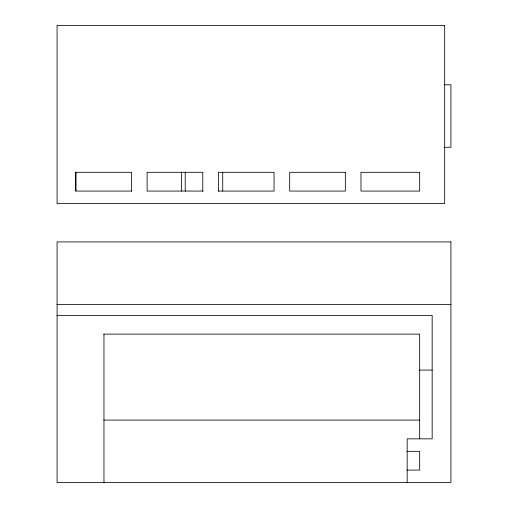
<?xml version="1.0" encoding="UTF-8"?>
<svg xmlns="http://www.w3.org/2000/svg" width="508" height="508" viewBox="0 0 508 508"><rect width="100%" height="100%" fill="white"/><g stroke="black" fill="none" stroke-linecap="round" stroke-linejoin="round"><path stroke-width="0.76" d="M444.583 84.792L450.92 84.792L450.92 147.301L444.583 147.301M75.819 172.136L75.832 191.065L131.75 191.065M203.206 191.065L147.117 191.065L147.117 172.307L202.775 172.307L202.775 191.065M218.053 191.065L274.053 191.065L274.053 172.307L218.402 172.307L218.402 191.065M57.08 304.432L450.92 304.432M57.08 315.373L432.168 315.373L432.168 438.842L407.162 438.842L407.162 482.6M103.651 334.131L419.665 334.131L419.665 438.842M419.665 370.072L432.168 370.072M103.81 420.084L419.665 420.084M406.971 451.345L419.665 451.345L419.665 470.097L406.971 470.097M222.726 172.136L222.745 191.065M185.217 172.136L185.236 191.065M181.464 172.136L181.483 191.065M131.489 191.065L131.489 172.307L75.832 172.307L75.832 191.065M103.962 334.131L103.962 482.6M444.671 25.4L57.08 25.4L57.08 203.568L444.671 203.568L444.671 25.4M345.338 172.307L289.687 172.307L289.687 191.065L345.338 191.065L345.338 172.307M419.665 172.307L360.966 172.307L360.966 191.065L419.665 191.065L419.665 172.307M450.92 241.916L57.08 241.916L57.08 482.6L450.92 482.6L450.92 241.916"/></g></svg>
